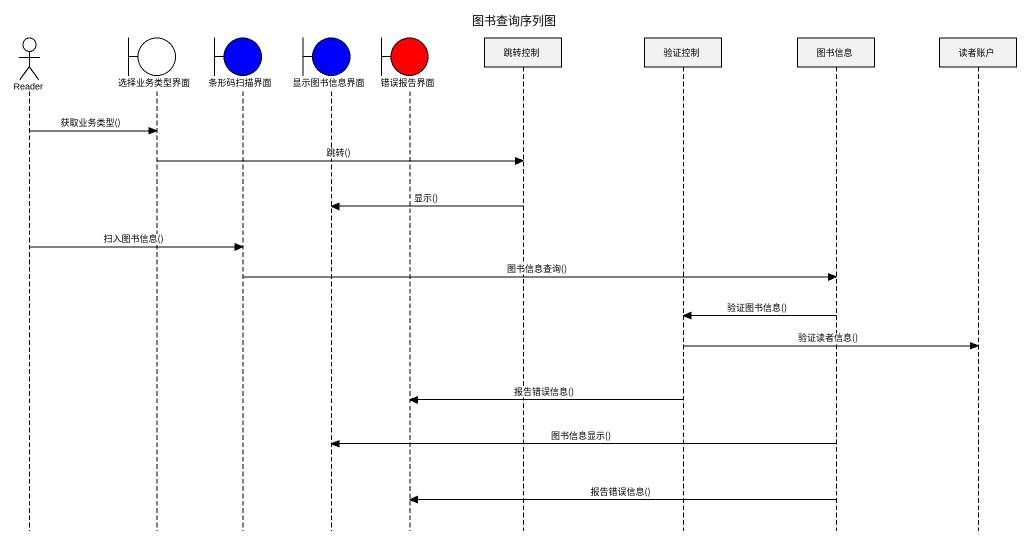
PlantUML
@startuml
title 图书查询序列图
hide footbox
actor Reader
boundary 选择业务类型界面 #FFFFFF
boundary 条形码扫描界面 #0000FF
boundary 显示图书信息界面 #0000FF
boundary 错误报告界面 #FF0000
participant 跳转控制
participant 验证控制
participant 图书信息
participant 读者账户

Reader -> 选择业务类型界面 : 获取业务类型()
选择业务类型界面 -> 跳转控制 : 跳转()
跳转控制 -> 显示图书信息界面 : 显示()
Reader -> 条形码扫描界面 : 扫入图书信息()
条形码扫描界面 -> 图书信息 : 图书信息查询()
图书信息 -> 验证控制 : 验证图书信息()
验证控制 -> 读者账户 : 验证读者信息()
验证控制 -> 错误报告界面 : 报告错误信息()
图书信息 -> 显示图书信息界面 : 图书信息显示()
图书信息 -> 错误报告界面 : 报告错误信息()
@enduml
